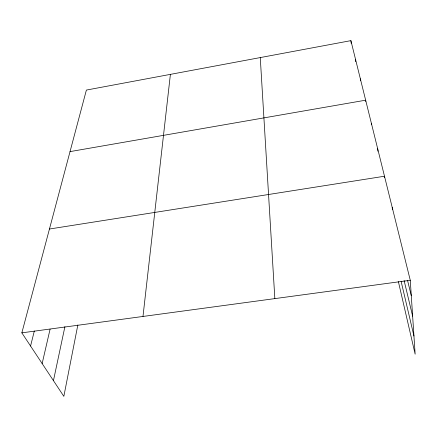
<?xml version="1.0" encoding="UTF-8"?>
<svg xmlns="http://www.w3.org/2000/svg" width="437" height="437" viewBox="0 0 437 437"><rect width="100%" height="100%" fill="white"/><g stroke="black" fill="none" stroke-linecap="round" stroke-linejoin="round"><path stroke-width="0.66" d="M142.986 316.454L170.397 74.372M77.846 324.964L63.84 396.359L21.85 332.847L86.389 90.071L350.9 40.641L410.272 280.281L415.15 354.199L398.369 281.57M53.445 380.638L64.911 326.668M42.149 363.551L50.091 329.154M30.568 346.028L34.326 331.006M70.029 151.612L365.654 100.188L365.791 101.521M49.452 229.021L384.494 176.231L384.609 177.559M21.85 332.847L410.272 280.281M407.579 280.521L411.288 295.723M404.11 280.527L412.637 316.175M401.144 281.499L413.948 336.02M350.9 40.641L351.201 43.301M355.521 59.678L355.745 61.704M360.35 78.791L360.563 80.758M371.401 123.392L371.537 124.747M377.661 148.646L377.907 151.268M392.229 207.449L392.393 209.454M260.266 57.58L274.846 298.608"/></g></svg>
